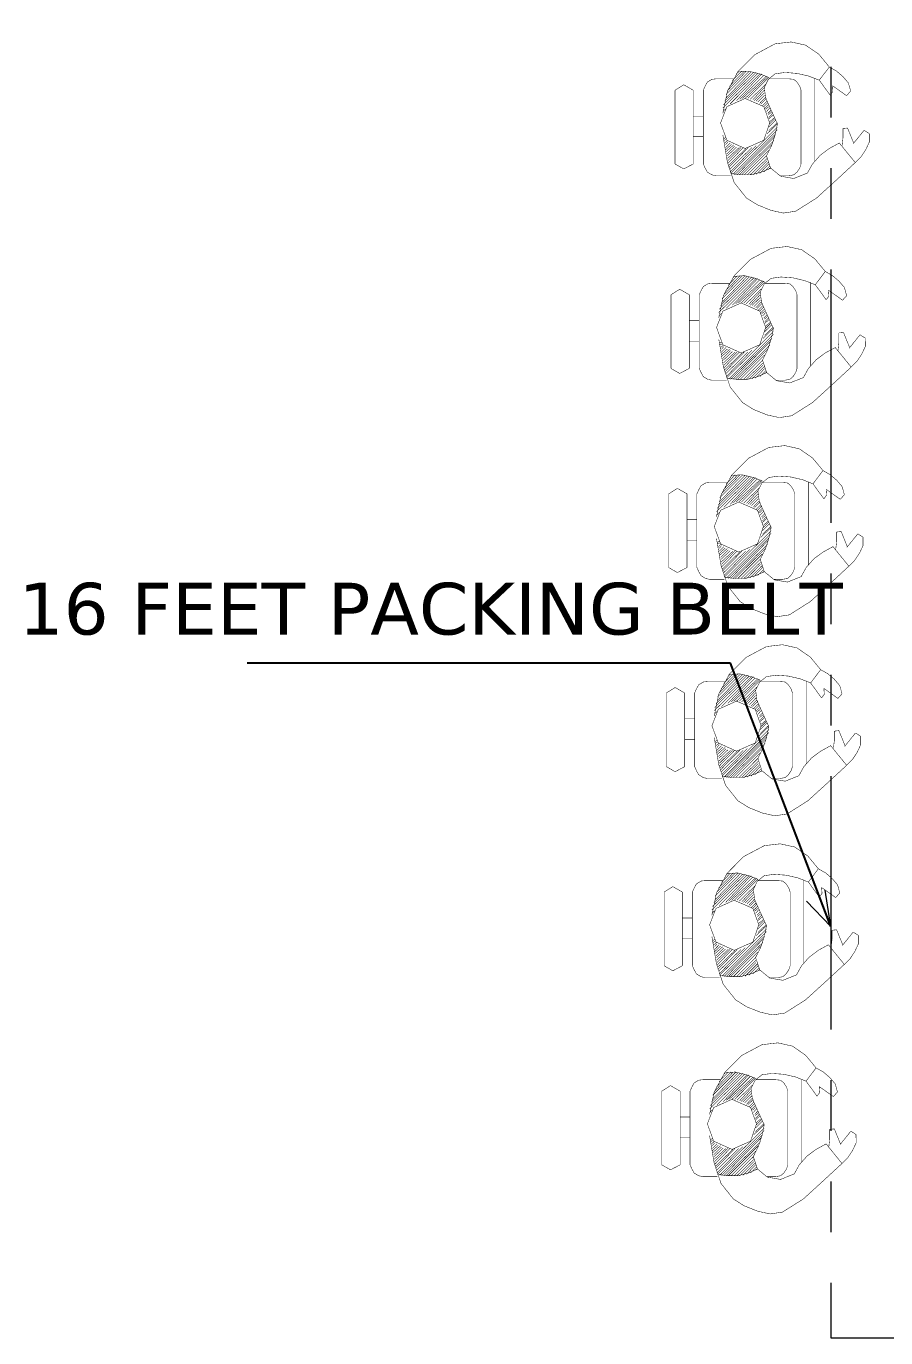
# Model space of a CAD drawing. Header units: inches. Extents: x -217 to 2701, y -906 to 3312.
# Drawn here: x 793.8 to 901.6, y 1463.6 to 1628 of the extents above; entities that cross this region are included whole.
import ezdxf

# ---------------------------------------------------------------- set-up
doc = ezdxf.new("R2010")
doc.units = ezdxf.units.IN
doc.header["$MEASUREMENT"] = 0
doc.linetypes.add('PHANTOM', pattern=[63.5, 31.75, -6.35, 6.35, -6.35, 6.35, -6.35])
doc.layers.add('COLUMN', color=8, linetype='CONTINUOUS')
doc.layers.add('PHAN', color=8, linetype='PHANTOM', lineweight=18)
doc.styles.add('VERDANA', font='verdana.ttf')

msp = doc.modelspace()

# ---------------------------------------------------------------- linework, layer by layer
at = {"layer": 'COLUMN', "linetype": 'Continuous'}
for p, q in [((882.11, 1548.16), (821.54, 1548.16)), ((894.67, 1515.19), (882.11, 1548.16))]:
    msp.add_line(p, q, dxfattribs=at)
at = {"layer": 'COLUMN', "linetype": 'Continuous', "const_width": 0.0614}
msp.add_lwpolyline([(873.49, 1485.3), (873.49, 1494.54)], dxfattribs=at)
at = {"layer": 'PHAN', "lineweight": 0}
for p, q in [((894.67, 1661), (894.67, 1463.63)), ((894.67, 1515.19), (893.96, 1519.72)), ((894.67, 1515.19), (891.64, 1518.36)), ((894.67, 1463.63), (918.67, 1463.63))]:
    msp.add_line(p, q, dxfattribs=at)
at = {"layer": 'PHAN', "lineweight": 0, "const_width": 0.0614}
for points in [[(881.14, 1617.05), (881.71, 1619.85), (883.07, 1622.36), (885.13, 1624.41), (887.69, 1625.78)], [(887.69, 1625.78), (889.69, 1626.01), (891.51, 1625.61), (893.17, 1624.47), (894.48, 1622.87)], [(885.53, 1622.07), (881.14, 1617.74)], [(885.3, 1622.19), (881.19, 1618.14)], [(884.96, 1622.19), (881.37, 1618.6)], [(884.67, 1622.24), (881.48, 1618.93)], [(884.45, 1622.36), (881.54, 1619.45)], [(884.1, 1622.36), (881.76, 1619.96)], [(883.82, 1622.36), (881.99, 1620.48)], [(883.48, 1622.36), (882.33, 1621.16)], [(883.07, 1622.24), (882.85, 1622.02)], [(882.96, 1622.24), (884.33, 1622.36), (885.75, 1622.02), (886.9, 1621.56)], [(886.5, 1618.99), (886.33, 1620.31), (886.84, 1621.33), (887.69, 1622.02), (888.95, 1622.19)], [(888.95, 1622.19), (890.43, 1622.07), (891.91, 1621.73), (893.22, 1621.22)], [(894.48, 1622.87), (893.22, 1621.22), (894.59, 1619.34)], [(894.48, 1622.87), (895.39, 1622.36), (896.19, 1621.67), (896.87, 1620.87), (897.16, 1619.85)], [(875.15, 1619.96), (876.24, 1620.65), (877.43, 1619.96)], [(878.69, 1619.96), (878.92, 1620.48), (879.2, 1620.99), (879.77, 1621.33), (880.28, 1621.39)], [(882.51, 1621.39), (880.28, 1621.39)], [(885.81, 1622.02), (882.05, 1618.25)], [(886.04, 1622.02), (882.85, 1618.65)], [(886.27, 1621.84), (883.25, 1618.82)], [(886.61, 1621.73), (883.59, 1618.93)], [(886.78, 1621.67), (883.93, 1618.93)], [(886.9, 1621.56), (884.27, 1618.93)], [(886.5, 1620.7), (884.56, 1618.82)], [(889.4, 1621.39), (886.9, 1621.39)], [(889.4, 1621.39), (890.03, 1621.33), (890.43, 1620.99), (890.77, 1620.48), (890.94, 1619.96)], [(892.66, 1621.5), (892.66, 1611.07)], [(894.59, 1619.34), (894.93, 1619.79), (894.88, 1620.53)], [(896.64, 1619.28), (894.88, 1620.53)], [(875.15, 1610.72), (875.15, 1619.96)], [(877.43, 1619.96), (877.43, 1610.72)], [(878.69, 1619.96), (878.69, 1610.72)], [(883.93, 1618.93), (886.27, 1617.91), (887.01, 1615.86), (886.27, 1613.69), (883.93, 1612.66), (881.65, 1613.69), (880.85, 1615.86), (881.65, 1617.91), (883.93, 1618.93)], [(886.33, 1620.31), (884.9, 1618.77)], [(886.33, 1619.96), (885.07, 1618.65)], [(886.33, 1619.62), (885.3, 1618.6)], [(886.38, 1619.34), (885.53, 1618.48)], [(886.5, 1619.11), (885.75, 1618.31)], [(886.61, 1618.93), (885.93, 1618.25)], [(886.5, 1618.99), (887.98, 1615.74), (887.69, 1614.37), (887.24, 1613.01), (886.61, 1611.75)], [(890.94, 1610.72), (890.94, 1619.96)], [(897.16, 1619.85), (896.64, 1619.28)], [(881.48, 1617.63), (881.14, 1617.28)], [(886.67, 1618.6), (886.04, 1617.97)], [(886.78, 1618.42), (886.27, 1617.91)], [(886.84, 1618.14), (886.33, 1617.63)], [(886.9, 1617.91), (886.5, 1617.57)], [(887.01, 1617.74), (886.61, 1617.28)], [(887.18, 1617.45), (886.78, 1617.05)], [(887.24, 1617.22), (886.84, 1616.88)], [(877.43, 1616.71), (878.69, 1616.71)], [(887.98, 1615.74), (886.67, 1614.49)], [(887.35, 1617.05), (886.9, 1616.54)], [(887.46, 1616.88), (886.9, 1616.37)], [(887.75, 1616.2), (886.9, 1615.34)], [(887.98, 1615.92), (886.9, 1614.89)], [(887.64, 1616.54), (887.01, 1616.03)], [(887.64, 1616.37), (887.01, 1615.74)], [(878.69, 1614.15), (877.43, 1614.15)], [(891.74, 1609.59), (892.37, 1610.72), (893.34, 1611.81), (894.48, 1612.66), (895.73, 1613.35), (897.73, 1610.9), (895.39, 1608.73), (892.88, 1606.45), (890.26, 1604.8), (888.72, 1604.57), (887.18, 1604.91), (885.47, 1605.6), (884.1, 1606.45), (882.56, 1608.39), (881.71, 1610.95), (881.14, 1614.37)], [(881.48, 1614.03), (881.25, 1613.86)], [(887.98, 1615.34), (882.11, 1609.53)], [(887.98, 1615), (882.39, 1609.42)], [(887.75, 1614.49), (882.62, 1609.36)], [(887.64, 1614.15), (882.9, 1609.36)], [(896.19, 1613.98), (896.08, 1613.01)], [(896.76, 1615.23), (896.19, 1615.17)], [(896.19, 1615.17), (896.19, 1613.98)], [(897.54, 1613.33), (896.76, 1615.23)], [(897.48, 1613.26), (898.84, 1614.94)], [(897.73, 1610.9), (898.47, 1611.64), (899.05, 1612.51), (899.49, 1613.47), (899.49, 1614.53)], [(899.49, 1614.53), (898.84, 1614.94)], [(881.54, 1613.81), (881.25, 1613.63)], [(881.71, 1613.63), (881.37, 1613.35)], [(881.76, 1613.46), (881.48, 1613.12)], [(882.05, 1613.35), (881.48, 1612.78)], [(882.22, 1613.18), (881.48, 1612.49)], [(882.51, 1613.12), (881.54, 1612.27)], [(882.62, 1612.95), (881.65, 1611.98)], [(882.85, 1612.84), (881.71, 1611.75)], [(883.19, 1612.78), (881.71, 1611.41)], [(883.42, 1612.78), (881.76, 1611.13)], [(883.7, 1612.78), (881.76, 1610.78)], [(884.33, 1612.78), (881.88, 1610.27)], [(884.04, 1612.66), (881.88, 1610.56)], [(884.78, 1612.78), (881.99, 1610.04)], [(885.3, 1613.01), (882.05, 1609.7)], [(887.52, 1613.63), (883.19, 1609.36)], [(887.24, 1613.12), (883.48, 1609.36)], [(886.9, 1612.44), (883.82, 1609.36)], [(877.43, 1610.72), (876.24, 1610.1), (875.15, 1610.72)], [(880.28, 1609.24), (879.77, 1609.36), (879.2, 1609.7), (878.92, 1610.21), (878.69, 1610.72)], [(886.61, 1611.75), (884.22, 1609.36)], [(886.67, 1611.41), (884.56, 1609.36)], [(886.67, 1611.13), (884.9, 1609.36)], [(886.84, 1610.95), (885.3, 1609.42)], [(886.9, 1610.72), (885.75, 1609.53)], [(891.74, 1609.59), (890.03, 1608.9), (888.38, 1609.19), (887.12, 1610.21), (886.61, 1611.75)], [(890.94, 1610.72), (890.77, 1610.21), (890.43, 1609.7), (890.03, 1609.36), (889.4, 1609.24)], [(880.28, 1609.24), (882.11, 1609.24)], [(887.18, 1610.21), (885.98, 1609.7), (884.67, 1609.36), (883.42, 1609.36), (882.11, 1609.53)], [(887.01, 1610.44), (886.27, 1609.7)], [(887.12, 1610.27), (886.84, 1610.04)], [(888.32, 1609.24), (889.4, 1609.24)], [(880.63, 1591.43), (881.2, 1594.22), (882.57, 1596.73), (884.62, 1598.78), (887.19, 1600.15)], [(887.19, 1600.15), (889.18, 1600.38), (891.01, 1599.98), (892.66, 1598.84), (893.97, 1597.25)], [(885.02, 1596.45), (880.63, 1592.11)], [(884.79, 1596.56), (880.69, 1592.51)], [(884.45, 1596.56), (880.86, 1592.97)], [(884.17, 1596.62), (880.97, 1593.31)], [(883.94, 1596.73), (881.03, 1593.82)], [(883.6, 1596.73), (881.26, 1594.34)], [(883.31, 1596.73), (881.49, 1594.85)], [(885.31, 1596.39), (881.55, 1592.63)], [(882.97, 1596.73), (881.83, 1595.53)], [(882.57, 1596.62), (882.34, 1596.39)], [(885.53, 1596.39), (882.34, 1593.02)], [(882.46, 1596.62), (883.82, 1596.73), (885.25, 1596.39), (886.39, 1595.93)], [(885.76, 1596.22), (882.74, 1593.2)], [(886.11, 1596.1), (883.08, 1593.31)], [(886.28, 1596.05), (883.43, 1593.31)], [(886.39, 1595.93), (883.77, 1593.31)], [(885.99, 1593.37), (885.82, 1594.68), (886.33, 1595.7), (887.19, 1596.39), (888.44, 1596.56)], [(888.44, 1596.56), (889.93, 1596.45), (891.41, 1596.1), (892.72, 1595.59)], [(892.15, 1595.87), (892.15, 1585.44)], [(893.97, 1597.25), (892.72, 1595.59), (894.09, 1593.71)], [(893.97, 1597.25), (894.88, 1596.73), (895.68, 1596.05), (896.37, 1595.25), (896.65, 1594.22)], [(874.64, 1594.34), (875.73, 1595.02), (876.93, 1594.34)], [(874.64, 1585.1), (874.64, 1594.34)], [(876.93, 1594.34), (876.93, 1585.1)], [(878.18, 1594.34), (878.41, 1594.85), (878.69, 1595.36), (879.26, 1595.7), (879.78, 1595.76)], [(878.18, 1594.34), (878.18, 1585.1)], [(882, 1595.76), (879.78, 1595.76)], [(885.99, 1595.08), (884.05, 1593.2)], [(885.82, 1594.68), (884.4, 1593.14)], [(885.82, 1594.34), (884.57, 1593.02)], [(888.9, 1595.76), (886.39, 1595.76)], [(888.9, 1595.76), (889.53, 1595.7), (889.93, 1595.36), (890.27, 1594.85), (890.44, 1594.34)], [(890.44, 1585.1), (890.44, 1594.34)], [(894.09, 1593.71), (894.43, 1594.16), (894.37, 1594.91)], [(896.14, 1593.65), (894.37, 1594.91)], [(896.65, 1594.22), (896.14, 1593.65)], [(883.43, 1593.31), (885.76, 1592.28), (886.5, 1590.23), (885.76, 1588.07), (883.43, 1587.04), (881.14, 1588.07), (880.35, 1590.23), (881.14, 1592.28), (883.43, 1593.31)], [(885.82, 1593.99), (884.79, 1592.97)], [(885.88, 1593.71), (885.02, 1592.85)], [(885.99, 1593.48), (885.25, 1592.68)], [(886.11, 1593.31), (885.42, 1592.63)], [(886.16, 1592.97), (885.53, 1592.34)], [(886.28, 1592.8), (885.76, 1592.28)], [(886.33, 1592.51), (885.82, 1592)], [(885.99, 1593.37), (887.47, 1590.12), (887.19, 1588.75), (886.73, 1587.38), (886.11, 1586.13)], [(876.93, 1591.09), (878.18, 1591.09)], [(880.97, 1592), (880.63, 1591.66)], [(886.39, 1592.28), (885.99, 1591.94)], [(886.5, 1592.11), (886.11, 1591.66)], [(886.67, 1591.83), (886.28, 1591.43)], [(886.73, 1591.6), (886.33, 1591.26)], [(886.85, 1591.43), (886.39, 1590.92)], [(886.96, 1591.26), (886.39, 1590.75)], [(887.13, 1590.92), (886.5, 1590.4)], [(887.47, 1589.72), (881.6, 1583.9)], [(887.47, 1589.37), (881.89, 1583.79)], [(887.47, 1590.12), (886.16, 1588.86)], [(887.25, 1590.57), (886.39, 1589.72)], [(887.47, 1590.29), (886.39, 1589.26)], [(887.13, 1590.75), (886.5, 1590.12)], [(896.26, 1589.6), (895.68, 1589.55)], [(895.68, 1589.55), (895.68, 1588.35)], [(897.03, 1587.7), (896.26, 1589.6)], [(896.97, 1587.63), (898.33, 1589.32)], [(898.98, 1588.9), (898.33, 1589.32)], [(878.18, 1588.52), (876.93, 1588.52)], [(891.24, 1583.96), (891.86, 1585.1), (892.83, 1586.18), (893.97, 1587.04), (895.23, 1587.72), (897.22, 1585.27), (894.88, 1583.1), (892.38, 1580.83), (889.76, 1579.17), (888.21, 1578.94), (886.67, 1579.28), (884.96, 1579.97), (883.6, 1580.83), (882.06, 1582.76), (881.2, 1585.33), (880.63, 1588.75)], [(880.97, 1588.41), (880.75, 1588.24)], [(881.03, 1588.18), (880.75, 1588.01)], [(881.2, 1588.01), (880.86, 1587.72)], [(881.26, 1587.84), (880.97, 1587.49)], [(881.55, 1587.72), (880.97, 1587.15)], [(887.25, 1588.86), (882.11, 1583.73)], [(887.13, 1588.52), (882.4, 1583.73)], [(887.02, 1588.01), (882.68, 1583.73)], [(895.68, 1588.35), (895.57, 1587.38)], [(897.22, 1585.27), (897.96, 1586.01), (898.54, 1586.89), (898.99, 1587.84), (898.98, 1588.9)], [(881.72, 1587.55), (880.97, 1586.87)], [(882, 1587.49), (881.03, 1586.64)], [(882.11, 1587.32), (881.14, 1586.36)], [(882.34, 1587.21), (881.2, 1586.13)], [(882.68, 1587.15), (881.2, 1585.78)], [(882.91, 1587.15), (881.26, 1585.5)], [(883.2, 1587.15), (881.26, 1585.16)], [(883.82, 1587.15), (881.37, 1584.64)], [(883.54, 1587.04), (881.37, 1584.93)], [(884.28, 1587.15), (881.49, 1584.42)], [(884.79, 1587.38), (881.55, 1584.07)], [(886.73, 1587.49), (882.97, 1583.73)], [(886.39, 1586.81), (883.31, 1583.73)], [(886.11, 1586.13), (883.71, 1583.73)], [(891.24, 1583.96), (889.53, 1583.28), (887.87, 1583.56), (886.62, 1584.59), (886.11, 1586.13)], [(876.93, 1585.1), (875.73, 1584.47), (874.64, 1585.1)], [(879.78, 1583.62), (879.26, 1583.73), (878.69, 1584.07), (878.41, 1584.59), (878.18, 1585.1)], [(886.67, 1584.59), (885.48, 1584.07), (884.17, 1583.73), (882.91, 1583.73), (881.6, 1583.9)], [(886.16, 1585.78), (884.05, 1583.73)], [(886.16, 1585.5), (884.4, 1583.73)], [(886.33, 1585.33), (884.79, 1583.79)], [(886.39, 1585.1), (885.25, 1583.9)], [(886.5, 1584.81), (885.76, 1584.07)], [(886.62, 1584.64), (886.33, 1584.42)], [(890.44, 1585.1), (890.27, 1584.59), (889.93, 1584.07), (889.53, 1583.73), (888.9, 1583.62)], [(879.78, 1583.62), (881.6, 1583.62)], [(887.82, 1583.62), (888.9, 1583.62)], [(880.34, 1566.48), (880.92, 1569.27), (882.28, 1571.78), (884.33, 1573.83), (886.9, 1575.2)], [(886.9, 1575.2), (888.9, 1575.43), (890.72, 1575.03), (892.37, 1573.89), (893.69, 1572.3)], [(884.74, 1571.5), (880.34, 1567.16)], [(884.51, 1571.61), (880.4, 1567.56)], [(884.16, 1571.61), (880.57, 1568.02)], [(883.88, 1571.67), (880.69, 1568.36)], [(883.65, 1571.78), (880.74, 1568.87)], [(883.31, 1571.78), (880.97, 1569.39)], [(883.02, 1571.78), (881.2, 1569.9)], [(885.02, 1571.44), (881.26, 1567.68)], [(882.68, 1571.78), (881.54, 1570.58)], [(882.28, 1571.67), (882.06, 1571.44)], [(885.25, 1571.44), (882.06, 1568.08)], [(882.17, 1571.67), (883.54, 1571.78), (884.96, 1571.44), (886.1, 1570.98)], [(885.48, 1571.27), (882.45, 1568.25)], [(885.82, 1571.16), (882.8, 1568.36)], [(885.71, 1568.42), (885.53, 1569.73), (886.04, 1570.75), (886.9, 1571.44), (888.16, 1571.61)], [(888.16, 1571.61), (889.64, 1571.5), (891.12, 1571.16), (892.43, 1570.64)], [(893.69, 1572.3), (892.43, 1570.64), (893.8, 1568.76)], [(893.69, 1572.3), (894.6, 1571.78), (895.4, 1571.1), (896.08, 1570.3), (896.37, 1569.27)], [(874.36, 1569.39), (875.44, 1570.07), (876.64, 1569.39)], [(877.89, 1569.39), (878.12, 1569.9), (878.41, 1570.41), (878.98, 1570.75), (879.49, 1570.81)], [(881.71, 1570.81), (879.49, 1570.81)], [(885.99, 1571.1), (883.14, 1568.36)], [(886.1, 1570.98), (883.48, 1568.36)], [(885.71, 1570.13), (883.77, 1568.25)], [(885.53, 1569.73), (884.11, 1568.19)], [(888.61, 1570.81), (886.1, 1570.81)], [(888.61, 1570.81), (889.24, 1570.75), (889.64, 1570.41), (889.98, 1569.9), (890.15, 1569.39)], [(891.86, 1570.93), (891.86, 1560.49)], [(893.8, 1568.76), (894.14, 1569.22), (894.08, 1569.96)], [(895.85, 1568.7), (894.08, 1569.96)], [(874.36, 1560.15), (874.36, 1569.39)], [(876.64, 1569.39), (876.64, 1560.15)], [(877.89, 1569.39), (877.89, 1560.15)], [(883.14, 1568.36), (885.48, 1567.33), (886.22, 1565.28), (885.48, 1563.12), (883.14, 1562.09), (880.86, 1563.12), (880.06, 1565.28), (880.86, 1567.33), (883.14, 1568.36)], [(885.53, 1569.39), (884.28, 1568.08)], [(885.53, 1569.04), (884.51, 1568.02)], [(885.59, 1568.76), (884.74, 1567.9)], [(885.71, 1568.53), (884.96, 1567.73)], [(885.82, 1568.36), (885.13, 1567.68)], [(885.87, 1568.02), (885.25, 1567.39)], [(885.99, 1567.85), (885.48, 1567.33)], [(885.71, 1568.42), (887.19, 1565.17), (886.9, 1563.8), (886.45, 1562.43), (885.82, 1561.18)], [(890.15, 1560.15), (890.15, 1569.39)], [(896.37, 1569.27), (895.85, 1568.7)], [(880.69, 1567.05), (880.34, 1566.71)], [(886.04, 1567.56), (885.53, 1567.05)], [(886.1, 1567.33), (885.71, 1566.99)], [(886.22, 1567.16), (885.82, 1566.71)], [(886.39, 1566.88), (885.99, 1566.48)], [(886.45, 1566.65), (886.04, 1566.31)], [(886.56, 1566.48), (886.1, 1565.97)], [(886.67, 1566.31), (886.1, 1565.8)], [(876.64, 1566.14), (877.89, 1566.14)], [(887.19, 1564.77), (881.31, 1558.95)], [(887.19, 1565.17), (885.87, 1563.92)], [(886.96, 1565.63), (886.1, 1564.77)], [(887.19, 1565.34), (886.1, 1564.31)], [(886.84, 1565.97), (886.22, 1565.45)], [(886.84, 1565.8), (886.22, 1565.17)], [(895.97, 1564.66), (895.4, 1564.6)], [(895.4, 1564.6), (895.4, 1563.4)], [(896.74, 1562.75), (895.97, 1564.66)], [(877.89, 1563.57), (876.64, 1563.57)], [(890.95, 1559.01), (891.58, 1560.15), (892.54, 1561.24), (893.69, 1562.09), (894.94, 1562.77), (896.93, 1560.32), (894.6, 1558.16), (892.09, 1555.88), (889.47, 1554.22), (887.93, 1553.99), (886.39, 1554.33), (884.68, 1555.02), (883.31, 1555.88), (881.77, 1557.81), (880.92, 1560.38), (880.34, 1563.8)], [(880.69, 1563.46), (880.46, 1563.29)], [(880.74, 1563.23), (880.46, 1563.06)], [(880.92, 1563.06), (880.57, 1562.77)], [(887.19, 1564.43), (881.6, 1558.84)], [(886.96, 1563.92), (881.83, 1558.78)], [(886.84, 1563.57), (882.11, 1558.78)], [(886.73, 1563.06), (882.4, 1558.78)], [(895.4, 1563.4), (895.28, 1562.43)], [(896.68, 1562.68), (898.05, 1564.37)], [(896.93, 1560.32), (897.67, 1561.06), (898.26, 1561.94), (898.7, 1562.89), (898.7, 1563.96)], [(898.7, 1563.96), (898.05, 1564.37)], [(880.97, 1562.89), (880.69, 1562.54)], [(881.26, 1562.77), (880.69, 1562.2)], [(881.43, 1562.6), (880.69, 1561.92)], [(881.71, 1562.54), (880.74, 1561.69)], [(881.83, 1562.37), (880.86, 1561.41)], [(882.06, 1562.26), (880.92, 1561.18)], [(882.4, 1562.2), (880.92, 1560.83)], [(882.91, 1562.2), (880.97, 1560.21)], [(882.62, 1562.2), (880.97, 1560.55)], [(883.54, 1562.2), (881.09, 1559.69)], [(883.25, 1562.09), (881.09, 1559.98)], [(883.99, 1562.2), (881.2, 1559.47)], [(884.51, 1562.43), (881.26, 1559.13)], [(886.45, 1562.54), (882.68, 1558.78)], [(886.1, 1561.86), (883.02, 1558.78)], [(876.64, 1560.15), (875.44, 1559.52), (874.36, 1560.15)], [(879.49, 1558.67), (878.98, 1558.78), (878.41, 1559.13), (878.12, 1559.64), (877.89, 1560.15)], [(886.39, 1559.64), (885.19, 1559.13), (883.88, 1558.78), (882.62, 1558.78), (881.31, 1558.95)], [(885.82, 1561.18), (883.42, 1558.78)], [(885.87, 1560.83), (883.77, 1558.78)], [(885.87, 1560.55), (884.11, 1558.78)], [(886.04, 1560.38), (884.51, 1558.84)], [(886.1, 1560.15), (884.96, 1558.95)], [(886.22, 1559.87), (885.48, 1559.13)], [(890.95, 1559.01), (889.24, 1558.33), (887.59, 1558.61), (886.33, 1559.64), (885.82, 1561.18)], [(886.33, 1559.69), (886.04, 1559.47)], [(890.15, 1560.15), (889.98, 1559.64), (889.64, 1559.13), (889.24, 1558.78), (888.61, 1558.67)], [(879.49, 1558.67), (881.31, 1558.67)], [(887.53, 1558.67), (888.61, 1558.67)], [(880.06, 1541.53), (880.63, 1544.33), (881.99, 1546.83), (884.05, 1548.89), (886.61, 1550.25)], [(886.61, 1550.25), (888.61, 1550.48), (890.43, 1550.08), (892.09, 1548.94), (893.4, 1547.35)], [(884.45, 1546.55), (880.06, 1542.21)], [(884.22, 1546.66), (880.11, 1542.62)], [(883.88, 1546.66), (880.29, 1543.07)], [(883.59, 1546.72), (880.4, 1543.41)], [(883.37, 1546.83), (880.46, 1543.92)], [(883.02, 1546.83), (880.68, 1544.44)], [(882.74, 1546.83), (880.91, 1544.95)], [(884.73, 1546.49), (880.97, 1542.73)], [(882.4, 1546.83), (881.25, 1545.63)], [(881.99, 1546.72), (881.77, 1546.49)], [(884.96, 1546.49), (881.77, 1543.13)], [(881.88, 1546.72), (883.25, 1546.83), (884.67, 1546.49), (885.82, 1546.04)], [(885.42, 1543.47), (885.25, 1544.78), (885.76, 1545.81), (886.61, 1546.49), (887.87, 1546.66)], [(887.87, 1546.66), (889.35, 1546.55), (890.83, 1546.21), (892.14, 1545.69)], [(893.4, 1547.35), (892.14, 1545.69), (893.51, 1543.81)], [(893.4, 1547.35), (894.31, 1546.83), (895.11, 1546.15), (895.79, 1545.35), (896.08, 1544.33)], [(874.07, 1544.44), (875.16, 1545.12), (876.35, 1544.44)], [(877.61, 1544.44), (877.83, 1544.95), (878.12, 1545.46), (878.69, 1545.81), (879.2, 1545.86)], [(881.43, 1545.86), (879.2, 1545.86)], [(885.19, 1546.32), (882.17, 1543.3)], [(885.53, 1546.21), (882.51, 1543.41)], [(885.7, 1546.15), (882.85, 1543.41)], [(885.82, 1546.04), (883.19, 1543.41)], [(885.42, 1545.18), (883.48, 1543.3)], [(888.32, 1545.86), (885.82, 1545.86)], [(888.32, 1545.86), (888.95, 1545.81), (889.35, 1545.46), (889.69, 1544.95), (889.86, 1544.44)], [(891.58, 1545.98), (891.58, 1535.54)], [(893.51, 1543.81), (893.85, 1544.27), (893.8, 1545.01)], [(895.56, 1543.75), (893.8, 1545.01)], [(874.07, 1535.2), (874.07, 1544.44)], [(876.35, 1544.44), (876.35, 1535.2)], [(877.61, 1544.44), (877.61, 1535.2)], [(882.85, 1543.41), (885.19, 1542.39), (885.93, 1540.33), (885.19, 1538.17), (882.85, 1537.14), (880.57, 1538.17), (879.77, 1540.33), (880.57, 1542.39), (882.85, 1543.41)], [(885.25, 1544.78), (883.82, 1543.24)], [(885.25, 1544.44), (883.99, 1543.13)], [(885.25, 1544.1), (884.22, 1543.07)], [(885.3, 1543.81), (884.45, 1542.95)], [(885.42, 1543.58), (884.67, 1542.78)], [(885.53, 1543.41), (884.85, 1542.73)], [(885.42, 1543.47), (886.9, 1540.22), (886.61, 1538.85), (886.16, 1537.48), (885.53, 1536.23)], [(889.86, 1535.2), (889.86, 1544.44)], [(896.08, 1544.33), (895.56, 1543.75)], [(880.4, 1542.1), (880.06, 1541.76)], [(885.59, 1543.07), (884.96, 1542.44)], [(885.7, 1542.9), (885.19, 1542.39)], [(885.76, 1542.62), (885.25, 1542.1)], [(885.82, 1542.39), (885.42, 1542.04)], [(885.93, 1542.21), (885.53, 1541.76)], [(886.1, 1541.93), (885.7, 1541.53)], [(886.16, 1541.7), (885.76, 1541.36)], [(876.35, 1541.19), (877.61, 1541.19)], [(886.9, 1540.22), (885.59, 1538.97)], [(886.27, 1541.53), (885.82, 1541.02)], [(886.38, 1541.36), (885.82, 1540.85)], [(886.67, 1540.68), (885.82, 1539.82)], [(886.9, 1540.39), (885.82, 1539.36)], [(886.56, 1541.02), (885.93, 1540.5)], [(886.56, 1540.85), (885.93, 1540.22)], [(877.61, 1538.62), (876.35, 1538.62)], [(890.66, 1534.06), (891.29, 1535.2), (892.26, 1536.29), (893.4, 1537.14), (894.65, 1537.83), (896.65, 1535.37), (894.31, 1533.21), (891.8, 1530.93), (889.18, 1529.27), (887.64, 1529.04), (886.1, 1529.39), (884.39, 1530.07), (883.02, 1530.93), (881.48, 1532.86), (880.63, 1535.43), (880.06, 1538.85)], [(880.4, 1538.51), (880.17, 1538.34)], [(880.46, 1538.28), (880.17, 1538.11)], [(886.9, 1539.82), (881.03, 1534)], [(886.9, 1539.48), (881.31, 1533.89)], [(886.67, 1538.97), (881.54, 1533.83)], [(886.56, 1538.62), (881.82, 1533.83)], [(895.11, 1538.45), (894.99, 1537.48)], [(895.68, 1539.71), (895.11, 1539.65)], [(895.11, 1539.65), (895.11, 1538.45)], [(896.46, 1537.81), (895.68, 1539.71)], [(896.4, 1537.73), (897.76, 1539.42)], [(896.65, 1535.37), (897.39, 1536.11), (897.97, 1536.99), (898.41, 1537.94), (898.41, 1539.01)], [(898.41, 1539.01), (897.76, 1539.42)], [(880.63, 1538.11), (880.29, 1537.83)], [(880.68, 1537.94), (880.4, 1537.6)], [(880.97, 1537.83), (880.4, 1537.25)], [(881.14, 1537.65), (880.4, 1536.97)], [(881.43, 1537.6), (880.46, 1536.74)], [(881.54, 1537.42), (880.57, 1536.46)], [(881.77, 1537.31), (880.63, 1536.23)], [(882.11, 1537.25), (880.63, 1535.89)], [(882.34, 1537.25), (880.68, 1535.6)], [(882.62, 1537.25), (880.68, 1535.26)], [(883.25, 1537.25), (880.8, 1534.75)], [(882.96, 1537.14), (880.8, 1535.03)], [(883.7, 1537.25), (880.91, 1534.52)], [(884.22, 1537.48), (880.97, 1534.18)], [(886.44, 1538.11), (882.11, 1533.83)], [(886.16, 1537.6), (882.4, 1533.83)], [(885.82, 1536.91), (882.74, 1533.83)], [(876.35, 1535.2), (875.16, 1534.57), (874.07, 1535.2)], [(879.2, 1533.72), (878.69, 1533.83), (878.12, 1534.18), (877.83, 1534.69), (877.61, 1535.2)], [(885.53, 1536.23), (883.14, 1533.83)], [(885.59, 1535.89), (883.48, 1533.83)], [(885.59, 1535.6), (883.82, 1533.83)], [(885.76, 1535.43), (884.22, 1533.89)], [(885.82, 1535.2), (884.67, 1534)], [(890.66, 1534.06), (888.95, 1533.38), (887.3, 1533.66), (886.04, 1534.69), (885.53, 1536.23)], [(889.86, 1535.2), (889.69, 1534.69), (889.35, 1534.18), (888.95, 1533.83), (888.32, 1533.72)], [(879.2, 1533.72), (881.03, 1533.72)], [(886.1, 1534.69), (884.9, 1534.18), (883.59, 1533.83), (882.34, 1533.83), (881.03, 1534)], [(885.93, 1534.92), (885.19, 1534.18)], [(886.04, 1534.75), (885.76, 1534.52)], [(887.24, 1533.72), (888.32, 1533.72)], [(879.77, 1516.58), (880.34, 1519.38), (881.71, 1521.88), (883.76, 1523.94), (886.33, 1525.3)], [(886.33, 1525.3), (888.32, 1525.53), (890.15, 1525.13), (891.8, 1523.99), (893.11, 1522.4)], [(883.08, 1521.88), (880.17, 1518.98)], [(882.74, 1521.88), (880.4, 1519.49)], [(882.45, 1521.88), (880.62, 1520)], [(882.11, 1521.88), (880.97, 1520.69)], [(881.59, 1521.77), (882.96, 1521.88), (884.39, 1521.54), (885.53, 1521.09)], [(893.11, 1522.4), (891.86, 1520.74), (893.22, 1518.86)], [(893.11, 1522.4), (894.02, 1521.88), (894.82, 1521.2), (895.51, 1520.4), (895.79, 1519.38)], [(873.78, 1519.49), (874.87, 1520.17), (876.06, 1519.49)], [(877.32, 1519.49), (877.55, 1520), (877.83, 1520.51), (878.4, 1520.86), (878.91, 1520.92)], [(881.14, 1520.92), (878.91, 1520.92)], [(884.16, 1521.6), (879.77, 1517.27)], [(883.93, 1521.71), (879.83, 1517.67)], [(883.59, 1521.71), (880, 1518.12)], [(883.3, 1521.77), (880.11, 1518.46)], [(884.45, 1521.54), (880.68, 1517.78)], [(881.71, 1521.77), (881.48, 1521.54)], [(884.67, 1521.54), (881.48, 1518.18)], [(884.9, 1521.37), (881.88, 1518.35)], [(885.24, 1521.26), (882.22, 1518.46)], [(885.41, 1521.2), (882.56, 1518.46)], [(885.53, 1521.09), (882.91, 1518.46)], [(885.13, 1520.23), (883.19, 1518.35)], [(885.13, 1518.52), (884.96, 1519.83), (885.47, 1520.86), (886.33, 1521.54), (887.58, 1521.71)], [(888.04, 1520.92), (885.53, 1520.92)], [(887.58, 1521.71), (889.06, 1521.6), (890.54, 1521.26), (891.86, 1520.74)], [(888.04, 1520.92), (888.66, 1520.86), (889.06, 1520.51), (889.4, 1520), (889.57, 1519.49)], [(891.29, 1521.03), (891.29, 1510.59)], [(873.78, 1510.25), (873.78, 1519.49)], [(876.06, 1519.49), (876.06, 1510.25)], [(877.32, 1519.49), (877.32, 1510.25)], [(884.96, 1519.83), (883.53, 1518.29)], [(884.96, 1519.49), (883.7, 1518.18)], [(884.96, 1519.15), (883.93, 1518.12)], [(885.01, 1518.86), (884.16, 1518.01)], [(885.13, 1518.63), (884.39, 1517.83)], [(889.57, 1510.25), (889.57, 1519.49)], [(893.22, 1518.86), (893.57, 1519.32), (893.51, 1520.06)], [(895.28, 1518.8), (893.51, 1520.06)], [(895.79, 1519.38), (895.28, 1518.8)], [(882.56, 1518.46), (884.9, 1517.44), (885.64, 1515.38), (884.9, 1513.22), (882.56, 1512.19), (880.28, 1513.22), (879.48, 1515.38), (880.28, 1517.44), (882.56, 1518.46)], [(880.11, 1517.15), (879.77, 1516.81)], [(885.24, 1518.46), (884.56, 1517.78)], [(885.3, 1518.12), (884.67, 1517.5)], [(885.41, 1517.95), (884.9, 1517.44)], [(885.47, 1517.67), (884.96, 1517.15)], [(885.13, 1518.52), (886.61, 1515.27), (886.33, 1513.9), (885.87, 1512.53), (885.24, 1511.28)], [(885.53, 1517.44), (885.13, 1517.09)], [(885.64, 1517.27), (885.24, 1516.81)], [(885.81, 1516.98), (885.41, 1516.58)], [(876.06, 1516.24), (877.32, 1516.24)], [(886.61, 1515.27), (885.3, 1514.02)], [(885.87, 1516.75), (885.47, 1516.41)], [(885.98, 1516.58), (885.53, 1516.07)], [(886.1, 1516.41), (885.53, 1515.9)], [(886.38, 1515.73), (885.53, 1514.87)], [(886.61, 1515.44), (885.53, 1514.42)], [(886.27, 1516.07), (885.64, 1515.56)], [(886.27, 1515.9), (885.64, 1515.27)], [(877.32, 1513.67), (876.06, 1513.67)], [(890.37, 1509.11), (891, 1510.25), (891.97, 1511.34), (893.11, 1512.19), (894.36, 1512.88), (896.36, 1510.42), (894.02, 1508.26), (891.51, 1505.98), (888.89, 1504.32), (887.35, 1504.09), (885.81, 1504.44), (884.1, 1505.12), (882.74, 1505.98), (881.19, 1507.92), (880.34, 1510.48), (879.77, 1513.9)], [(886.61, 1514.87), (880.74, 1509.06)], [(886.61, 1514.53), (881.03, 1508.94)], [(886.38, 1514.02), (881.25, 1508.88)], [(886.27, 1513.67), (881.54, 1508.88)], [(895.39, 1514.76), (894.82, 1514.7)], [(894.82, 1514.7), (894.82, 1513.5)], [(896.17, 1512.86), (895.39, 1514.76)], [(896.11, 1512.78), (897.47, 1514.47)], [(896.36, 1510.42), (897.1, 1511.16), (897.68, 1512.04), (898.12, 1512.99), (898.12, 1514.06)], [(898.12, 1514.06), (897.47, 1514.47)], [(880.11, 1513.56), (879.88, 1513.39)], [(880.17, 1513.33), (879.88, 1513.16)], [(880.34, 1513.16), (880, 1512.88)], [(880.4, 1512.99), (880.11, 1512.65)], [(880.68, 1512.88), (880.11, 1512.3)], [(880.85, 1512.71), (880.11, 1512.02)], [(881.14, 1512.65), (880.17, 1511.79)], [(881.25, 1512.48), (880.28, 1511.51)], [(881.48, 1512.36), (880.34, 1511.28)], [(881.82, 1512.3), (880.34, 1510.94)], [(882.05, 1512.3), (880.4, 1510.65)], [(882.33, 1512.3), (880.4, 1510.31)], [(882.96, 1512.3), (880.51, 1509.8)], [(882.68, 1512.19), (880.51, 1510.08)], [(883.42, 1512.3), (880.62, 1509.57)], [(883.93, 1512.53), (880.68, 1509.23)], [(886.15, 1513.16), (881.82, 1508.88)], [(885.87, 1512.65), (882.11, 1508.88)], [(885.53, 1511.97), (882.45, 1508.88)], [(894.82, 1513.5), (894.71, 1512.53)], [(885.24, 1511.28), (882.85, 1508.88)], [(885.3, 1510.94), (883.19, 1508.88)], [(885.3, 1510.65), (883.53, 1508.88)], [(885.47, 1510.48), (883.93, 1508.94)], [(890.37, 1509.11), (888.66, 1508.43), (887.01, 1508.71), (885.76, 1509.74), (885.24, 1511.28)], [(876.06, 1510.25), (874.87, 1509.62), (873.78, 1510.25)], [(878.91, 1508.77), (878.4, 1508.88), (877.83, 1509.23), (877.55, 1509.74), (877.32, 1510.25)], [(878.91, 1508.77), (880.74, 1508.77)], [(885.81, 1509.74), (884.62, 1509.23), (883.3, 1508.88), (882.05, 1508.88), (880.74, 1509.06)], [(885.53, 1510.25), (884.39, 1509.06)], [(885.64, 1509.97), (884.9, 1509.23)], [(885.76, 1509.8), (885.47, 1509.57)], [(886.95, 1508.77), (888.04, 1508.77)], [(889.57, 1510.25), (889.4, 1509.74), (889.06, 1509.23), (888.66, 1508.88), (888.04, 1508.77)], [(886.04, 1500.36), (888.03, 1500.59), (889.86, 1500.18), (891.51, 1499.04), (892.82, 1497.45)], [(879.48, 1491.63), (880.05, 1494.43), (881.42, 1496.94), (883.47, 1498.99), (886.04, 1500.36)], [(892.82, 1497.45), (891.57, 1495.79), (892.94, 1493.91)], [(892.82, 1497.45), (893.73, 1496.94), (894.53, 1496.25), (895.22, 1495.45), (895.5, 1494.43)], [(877.03, 1494.54), (877.26, 1495.05), (877.54, 1495.57), (878.11, 1495.91), (878.63, 1495.97)], [(880.85, 1495.97), (878.63, 1495.97)], [(883.87, 1496.65), (879.48, 1492.32)], [(883.64, 1496.76), (879.54, 1492.72)], [(883.3, 1496.76), (879.71, 1493.17)], [(883.02, 1496.82), (879.82, 1493.51)], [(882.79, 1496.94), (879.88, 1494.03)], [(882.45, 1496.94), (880.11, 1494.54)], [(882.16, 1496.94), (880.34, 1495.05)], [(884.16, 1496.59), (880.4, 1492.83)], [(881.82, 1496.94), (880.68, 1495.74)], [(881.42, 1496.82), (881.19, 1496.59)], [(884.38, 1496.59), (881.19, 1493.23)], [(881.31, 1496.82), (882.67, 1496.94), (884.1, 1496.59), (885.24, 1496.14)], [(884.61, 1496.42), (881.59, 1493.4)], [(884.96, 1496.31), (881.93, 1493.51)], [(885.13, 1496.25), (882.28, 1493.51)], [(885.24, 1496.14), (882.62, 1493.51)], [(884.84, 1493.57), (884.67, 1494.88), (885.18, 1495.91), (886.04, 1496.59), (887.29, 1496.76)], [(887.75, 1495.97), (885.24, 1495.97)], [(887.29, 1496.76), (888.78, 1496.65), (890.26, 1496.31), (891.57, 1495.79)], [(887.75, 1495.97), (888.38, 1495.91), (888.78, 1495.57), (889.12, 1495.05), (889.29, 1494.54)], [(891, 1496.08), (891, 1485.65)], [(873.49, 1494.54), (874.58, 1495.23), (875.78, 1494.54)], [(875.78, 1494.54), (875.78, 1485.3)], [(877.03, 1494.54), (877.03, 1485.3)], [(884.84, 1495.28), (882.9, 1493.4)], [(884.67, 1494.88), (883.25, 1493.34)], [(884.67, 1494.54), (883.42, 1493.23)], [(884.67, 1494.2), (883.64, 1493.17)], [(884.73, 1493.91), (883.87, 1493.06)], [(889.29, 1485.3), (889.29, 1494.54)], [(892.94, 1493.91), (893.28, 1494.37), (893.22, 1495.11)], [(894.99, 1493.86), (893.22, 1495.11)], [(895.5, 1494.43), (894.99, 1493.86)], [(882.28, 1493.51), (884.61, 1492.49), (885.35, 1490.44), (884.61, 1488.27), (882.28, 1487.24), (879.99, 1488.27), (879.2, 1490.44), (879.99, 1492.49), (882.28, 1493.51)], [(884.84, 1493.68), (884.1, 1492.89)], [(884.96, 1493.51), (884.27, 1492.83)], [(885.01, 1493.17), (884.38, 1492.55)], [(885.13, 1493), (884.61, 1492.49)], [(885.18, 1492.72), (884.67, 1492.2)], [(884.84, 1493.57), (886.32, 1490.32), (886.04, 1488.95), (885.58, 1487.59), (884.96, 1486.33)], [(885.24, 1492.49), (884.84, 1492.15)], [(885.35, 1492.32), (884.96, 1491.86)], [(875.78, 1491.29), (877.03, 1491.29)], [(879.82, 1492.2), (879.48, 1491.86)], [(885.52, 1492.03), (885.13, 1491.63)], [(885.58, 1491.8), (885.18, 1491.46)], [(885.7, 1491.63), (885.24, 1491.12)], [(885.81, 1491.46), (885.24, 1490.95)], [(886.1, 1490.78), (885.24, 1489.92)], [(885.98, 1491.12), (885.35, 1490.61)], [(885.98, 1490.95), (885.35, 1490.32)], [(890.09, 1484.17), (890.71, 1485.3), (891.68, 1486.39), (892.82, 1487.24), (894.08, 1487.93), (896.07, 1485.47), (893.73, 1483.31), (891.23, 1481.03), (888.61, 1479.38), (887.06, 1479.15), (885.52, 1479.49), (883.81, 1480.17), (882.45, 1481.03), (880.91, 1482.97), (880.05, 1485.53), (879.48, 1488.95)], [(886.32, 1489.92), (880.45, 1484.11)], [(886.32, 1489.58), (880.74, 1483.99)], [(886.1, 1489.07), (880.96, 1483.94)], [(886.32, 1490.32), (885.01, 1489.07)], [(886.32, 1490.49), (885.24, 1489.47)], [(895.11, 1489.81), (894.53, 1489.75)], [(894.53, 1489.75), (894.53, 1488.55)], [(895.88, 1487.91), (895.11, 1489.81)], [(895.82, 1487.83), (897.18, 1489.52)], [(896.07, 1485.47), (896.81, 1486.22), (897.39, 1487.09), (897.84, 1488.05), (897.83, 1489.11)], [(897.83, 1489.11), (897.18, 1489.52)], [(877.03, 1488.73), (875.78, 1488.73)], [(879.82, 1488.61), (879.6, 1488.44)], [(879.88, 1488.38), (879.6, 1488.21)], [(880.05, 1488.21), (879.71, 1487.93)], [(880.11, 1488.04), (879.82, 1487.7)], [(880.4, 1487.93), (879.82, 1487.36)], [(880.57, 1487.76), (879.82, 1487.07)], [(880.85, 1487.7), (879.88, 1486.84)], [(880.96, 1487.53), (879.99, 1486.56)], [(881.19, 1487.41), (880.05, 1486.33)], [(881.53, 1487.36), (880.05, 1485.99)], [(882.05, 1487.36), (880.11, 1485.36)], [(881.76, 1487.36), (880.11, 1485.7)], [(882.67, 1487.36), (880.22, 1484.85)], [(883.13, 1487.36), (880.34, 1484.62)], [(883.64, 1487.59), (880.4, 1484.28)], [(885.98, 1488.73), (881.25, 1483.94)], [(885.87, 1488.21), (881.53, 1483.94)], [(885.58, 1487.7), (881.82, 1483.94)], [(894.53, 1488.55), (894.42, 1487.59)], [(882.39, 1487.24), (880.22, 1485.14)], [(885.24, 1487.02), (882.16, 1483.94)], [(884.96, 1486.33), (882.56, 1483.94)], [(885.01, 1485.99), (882.9, 1483.94)], [(885.01, 1485.7), (883.25, 1483.94)], [(890.09, 1484.17), (888.38, 1483.48), (886.72, 1483.76), (885.47, 1484.79), (884.96, 1486.33)], [(875.78, 1485.3), (874.58, 1484.68), (873.49, 1485.3)], [(878.63, 1483.82), (878.11, 1483.94), (877.54, 1484.28), (877.26, 1484.79), (877.03, 1485.3)], [(885.52, 1484.79), (884.33, 1484.28), (883.02, 1483.94), (881.76, 1483.94), (880.45, 1484.11)], [(885.18, 1485.53), (883.64, 1483.99)], [(885.24, 1485.3), (884.1, 1484.11)], [(885.35, 1485.02), (884.61, 1484.28)], [(885.47, 1484.85), (885.18, 1484.62)], [(889.29, 1485.3), (889.12, 1484.79), (888.78, 1484.28), (888.38, 1483.94), (887.75, 1483.82)], [(878.63, 1483.82), (880.45, 1483.82)], [(886.67, 1483.82), (887.75, 1483.82)]]:
    msp.add_lwpolyline(points, dxfattribs=at)

# ---------------------------------------------------------------- texts
at = {"layer": 'COLUMN', "linetype": 'Continuous', "style": 'VERDANA'}
msp.add_text('16 FEET PACKING BELT', height=6.48, dxfattribs=at).set_placement((792.87, 1551.76))

doc.saveas('drawing.dxf')
